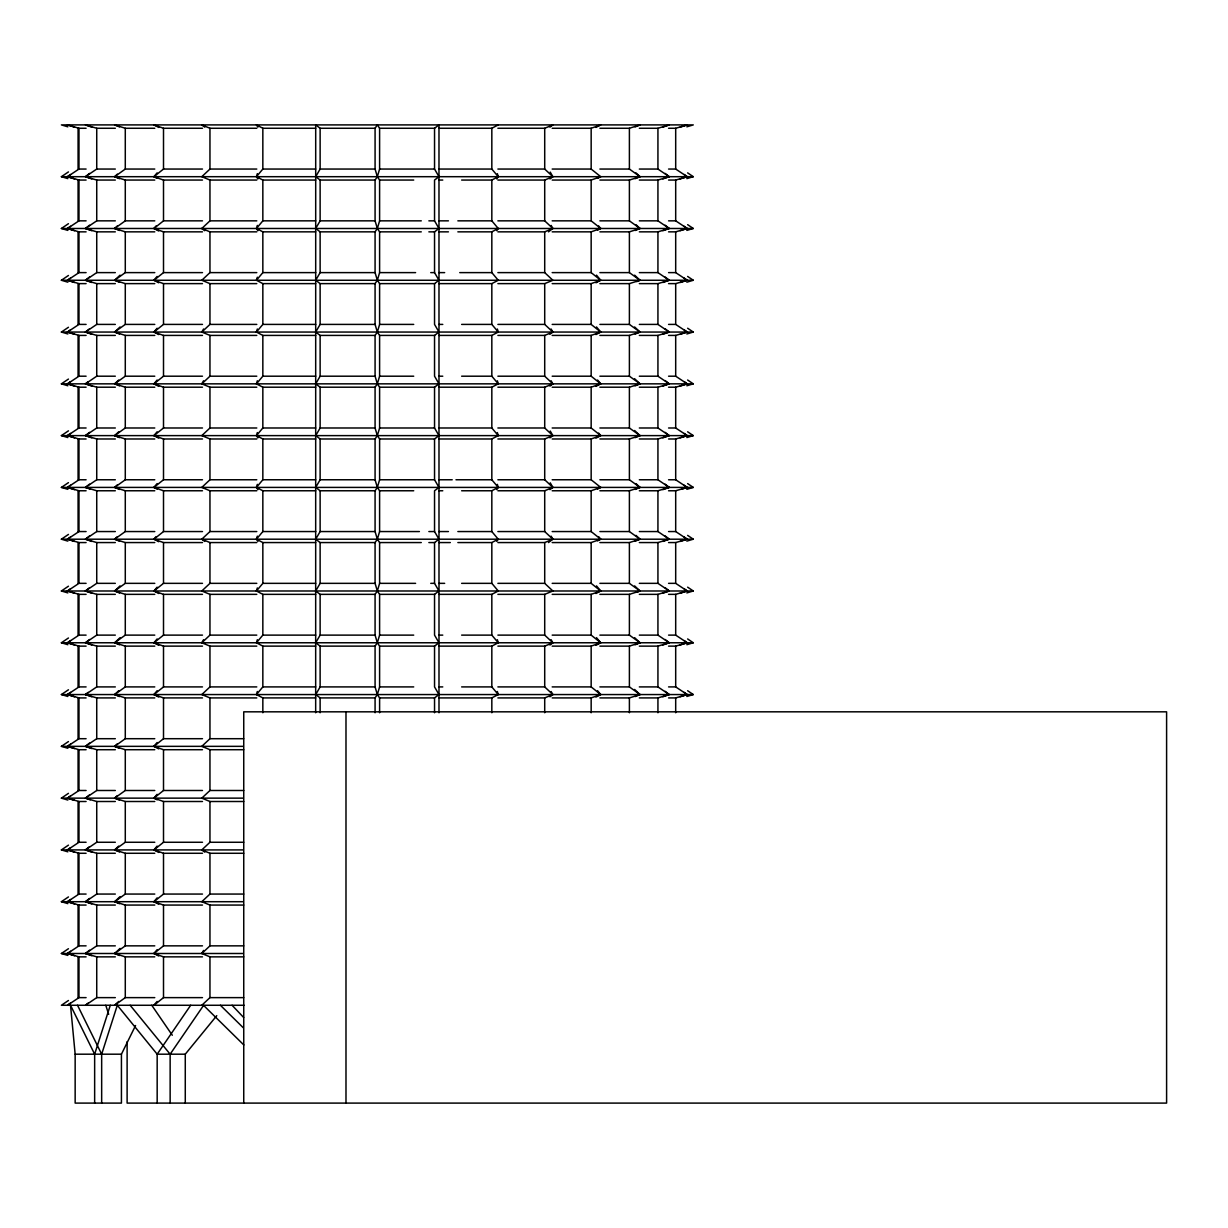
<?xml version="1.0" encoding="UTF-8"?>
<svg xmlns="http://www.w3.org/2000/svg" width="1228" height="1228" viewBox="0 0 1228 1228"><rect width="100%" height="100%" fill="white"/><g stroke="black" fill="none" stroke-linecap="round" stroke-linejoin="round"><path stroke-width="1.5" d="M94.648 1103.097L94.648 1054.192L70.518 1005.271L75.154 1054.192L75.154 1103.097L121.434 1103.097L121.434 1054.192L135.571 1025.518M185.274 1103.097L185.274 1054.192L216.773 1015.648M379.606 712.747L379.606 697.918L377.334 694.557L375.077 686.912L375.077 646.128L377.334 642.766L379.606 635.122L379.606 594.352L377.334 590.99L375.077 583.346L375.077 542.561L377.334 539.199L379.606 531.555L379.606 490.77L377.334 487.409L375.077 479.764L375.077 438.979L377.334 435.618L379.606 427.989L379.606 387.204L377.334 383.842L375.077 376.198L375.077 335.413L377.334 332.051L379.606 324.407L379.606 283.622L377.334 280.26L375.077 272.616L375.077 231.846L377.334 228.485L379.606 220.84L379.606 180.055L377.334 176.694L375.077 169.05L375.077 128.265L377.334 124.903L379.606 128.265L434.543 128.265L438.979 124.903L438.995 712.747M315.673 712.747L315.703 124.903L320.124 128.265L375.077 128.265M257.327 173.639L256.437 176.694L257.911 178.935M257.327 225.415L256.437 228.485L257.911 230.726M315.673 283.622L262.838 283.622L256.437 280.26L257.327 277.206M315.673 335.413L262.838 335.413L256.437 332.051L257.327 328.997M315.673 387.204L262.838 387.204L256.437 383.842L257.327 380.787M257.327 432.563L256.437 435.618L257.911 437.859M257.327 484.354L256.437 487.409L257.911 489.65M257.327 536.145L256.437 539.199L257.911 541.441M315.673 594.352L262.838 594.352L256.437 590.99L257.327 587.92M315.673 646.128L262.838 646.128L256.437 642.766L257.327 639.711M315.673 697.918L262.838 697.918L256.437 694.557L257.327 691.502M379.606 128.265L379.606 169.05L377.334 176.694L375.077 180.055L375.077 220.84L377.334 228.485L379.606 231.846L379.606 272.616L377.334 280.26L375.077 283.622L375.077 324.407L377.334 332.051L379.606 335.413L379.606 376.198L377.334 383.842L375.077 387.204L375.077 427.989L377.334 435.618L379.606 438.979L379.606 479.764L377.334 487.409L375.077 490.77L375.077 531.555L377.334 539.199L379.606 542.561L379.606 583.346L377.334 590.99L375.077 594.352L375.077 635.122L377.334 642.766L379.606 646.128L379.606 686.912L377.334 694.557L375.077 697.918L375.077 712.747M94.648 1054.192L110.29 1005.271M101.663 1103.097L101.663 1054.192L117.305 1005.271L157.169 1054.192L157.169 1103.097M256.79 335.413L209.957 335.413L201.806 332.051L203.572 328.997M256.79 387.204L209.957 387.204L201.806 383.842L203.572 380.787M256.79 646.128L209.957 646.128L201.806 642.766L203.572 639.711M243.681 956.858L209.957 956.858L201.806 953.496L203.572 950.441M320.124 128.265L320.124 169.05L315.703 176.694L320.124 180.055L375.077 180.055M320.124 180.055L320.124 220.84L315.703 228.485L320.124 231.846L375.077 231.846M320.124 231.846L320.124 272.616L315.703 280.26L320.124 283.622L375.077 283.622M320.124 283.622L320.124 324.407L315.703 332.051L320.124 335.413L375.077 335.413M320.124 335.413L320.124 376.198L315.703 383.842L320.124 387.204L375.077 387.204M320.124 387.204L320.124 427.989L315.703 435.618L320.124 438.979L375.077 438.979M320.124 438.979L320.124 479.764L315.703 487.409L320.124 490.77L375.077 490.77M320.124 490.77L320.124 531.555L315.703 539.199L320.124 542.561L375.077 542.561M320.124 542.561L320.124 583.346L315.703 590.99L320.124 594.352L375.077 594.352M320.124 594.352L320.124 635.122L315.703 642.766L320.124 646.128L375.077 646.128M320.124 646.128L320.124 686.912L315.703 694.557L320.124 697.918L375.077 697.918M496.757 178.935L498.246 176.694L497.355 173.639M496.757 230.726L498.246 228.485L491.829 220.84L491.829 180.055L498.246 176.694L491.829 169.05L491.829 128.265L498.246 124.903M496.757 489.65L498.246 487.409L497.355 484.354M496.757 541.441L498.246 539.199L491.829 531.555L491.829 490.77L498.246 487.409L491.829 479.764L491.829 438.979L498.246 435.618L497.355 432.563M190.678 1005.271L157.169 1054.192L185.274 1054.192M170.139 1103.097L170.139 1054.192L203.648 1005.271M157.123 172.872L153.93 176.694L157.123 178.367M156.063 225.937L153.93 228.485L158.719 231.002M157.123 276.438L153.93 280.26L158.719 282.793M157.123 328.229L153.93 332.051L158.719 334.569M157.123 380.02L153.93 383.842L158.719 386.359M157.123 431.796L153.93 435.618L158.719 438.15M157.123 483.586L153.93 487.409L157.123 489.097M156.063 536.651L153.93 539.199L158.719 541.717M157.123 587.168L153.93 590.99L158.719 593.508M157.123 638.944L153.93 642.766L158.719 645.299M157.123 690.735L153.93 694.557L158.719 697.074M157.123 742.526L153.93 746.348L158.719 748.865M157.123 794.316L153.93 798.139L157.123 799.812M157.123 846.092L153.93 849.914L158.719 852.432M157.123 897.883L153.93 901.705L158.719 904.222M157.123 949.674L153.93 953.496L158.719 956.013M157.123 1001.449L153.93 1005.271L163.508 997.627L202.482 997.627M257.911 127.144L256.437 124.903L262.838 128.265L262.838 169.05L256.437 176.694L262.838 180.055L315.673 180.055M262.838 180.055L262.838 220.84L256.437 228.485L262.838 231.846L315.673 231.846M256.437 280.26L262.838 272.616L262.838 231.846M256.437 332.051L262.838 324.407L262.838 283.622M256.437 383.842L262.838 376.198L262.838 335.413M262.838 387.204L262.838 427.989L256.437 435.618L262.838 438.979L315.673 438.979M262.838 438.979L262.838 479.764L256.437 487.409L262.838 490.77L315.673 490.77M262.838 490.77L262.838 531.555L256.437 539.199L262.838 542.561L315.673 542.561M256.437 590.99L262.838 583.346L262.838 542.561M256.437 642.766L262.838 635.122L262.838 594.352M256.437 694.557L262.838 686.912L262.838 646.128M117.351 174.146L114.649 176.694L119.515 178.705M117.351 225.937L114.649 228.485L119.515 230.496M120.052 275.164L114.649 280.26L119.515 282.286M120.052 326.955L114.649 332.051L119.515 334.062M118.702 380.02L114.649 383.842L119.515 385.853M118.702 431.796L114.649 435.618L119.515 437.644M117.351 484.86L114.649 487.409L119.515 489.435M117.351 536.651L114.649 539.199L119.515 541.21M120.052 585.894L114.649 590.99L119.515 593.001M120.052 637.67L114.649 642.766L119.515 644.792M118.702 690.735L114.649 694.557L119.515 696.568M117.351 743.8L114.649 746.348L119.515 748.359M117.351 795.59L114.649 798.139L119.515 800.149M118.702 846.092L114.649 849.914L119.515 851.94M120.052 896.609L114.649 901.705L119.515 903.716M120.052 948.4L114.649 953.496L119.515 955.507M118.702 1001.449L114.649 1005.271L125.287 997.627L154.774 997.627M256.79 169.05L209.957 169.05L201.806 176.694L209.957 180.055L256.79 180.055M204.738 230.726L201.806 228.485L209.957 220.84L256.79 220.84M256.79 272.616L209.957 272.616L201.806 280.26L209.957 283.622L256.79 283.622M201.806 332.051L209.957 324.407L256.79 324.407M201.806 383.842L209.957 376.198L256.79 376.198M256.79 427.989L209.957 427.989L201.806 435.618L209.957 438.979L256.79 438.979M256.79 479.764L209.957 479.764L201.806 487.409L209.957 490.77L256.79 490.77M204.738 541.441L201.806 539.199L209.957 531.555L256.79 531.555M256.79 583.346L209.957 583.346L201.806 590.99L209.957 594.352L256.79 594.352M201.806 642.766L209.957 635.122L256.79 635.122M256.79 686.912L209.957 686.912L201.806 694.557L209.957 697.918L256.79 697.918M243.681 738.703L209.957 738.703L201.806 746.348L209.957 749.709L243.681 749.709M243.681 790.494L209.957 790.494L201.806 798.139L209.957 801.5L243.681 801.5M204.738 852.155L201.806 849.914L209.957 842.27L243.681 842.27M243.681 894.061L209.957 894.061L201.806 901.705L209.957 905.067L243.681 905.067M201.806 953.496L209.957 945.852L243.681 945.852M201.806 1005.271L209.957 997.627L243.681 997.627M89.537 173.409L85.453 176.694L91.824 178.935M89.537 225.2L85.453 228.485L91.824 230.726M89.537 276.991L85.453 280.26L91.824 282.501M89.537 328.782L85.453 332.051L91.824 334.292M88.186 381.647L85.453 383.842L91.824 386.083M89.537 432.348L85.453 435.618L91.824 437.859M89.537 484.139L85.453 487.409L90.227 489.097M89.537 535.915L85.453 539.199L91.824 541.441M89.537 587.705L85.453 590.99L91.824 593.231M89.537 639.496L85.453 642.766L91.824 645.007M88.186 692.377L85.453 694.557L91.824 696.798M89.537 743.063L85.453 746.348L91.824 748.589M89.537 794.854L85.453 798.139L90.227 799.812M89.537 846.645L85.453 849.914L91.824 852.155M89.537 898.435L85.453 901.705L91.824 903.946M89.537 950.211L85.453 953.496L91.824 955.737M88.186 1003.092L85.453 1005.271L96.736 997.627L115.325 997.627M202.482 169.05L163.508 169.05L153.93 176.694L163.508 180.055L202.482 180.055M202.482 220.84L163.508 220.84L153.93 228.485L163.508 231.846L202.482 231.846M202.482 272.616L163.508 272.616L153.93 280.26L163.508 283.622L202.482 283.622M202.482 324.407L163.508 324.407L153.93 332.051L163.508 335.413L202.482 335.413M202.482 376.198L163.508 376.198L153.93 383.842L163.508 387.204L202.482 387.204M202.482 427.989L163.508 427.989L153.93 435.618L163.508 438.979L202.482 438.979M202.482 479.764L163.508 479.764L153.93 487.409L163.508 490.77L202.482 490.77M202.482 531.555L163.508 531.555L153.93 539.199L163.508 542.561L202.482 542.561M202.482 583.346L163.508 583.346L153.93 590.99L163.508 594.352L202.482 594.352M202.482 635.122L163.508 635.122L153.93 642.766L163.508 646.128L202.482 646.128M202.482 686.912L163.508 686.912L153.93 694.557L163.508 697.918L202.482 697.918M202.482 738.703L163.508 738.703L153.93 746.348L163.508 749.709L202.482 749.709M202.482 790.494L163.508 790.494L153.93 798.139L163.508 801.5L202.482 801.5M202.482 842.27L163.508 842.27L153.93 849.914L163.508 853.276L202.482 853.276M202.482 894.061L163.508 894.061L153.93 901.705L163.508 905.067L202.482 905.067M202.482 945.852L163.508 945.852L153.93 953.496L163.508 956.858L202.482 956.858M549.944 127.144L552.861 124.903L544.71 128.265L497.893 128.265M549.944 178.935L552.861 176.694L550.236 172.104M548.486 231.846L552.861 228.485L551.111 225.415M549.944 334.292L552.861 332.051L551.111 328.997M549.944 386.083L552.861 383.842L551.111 380.787M549.944 437.859L552.861 435.618L550.236 431.043M549.944 489.65L552.861 487.409L550.236 482.819M548.486 542.561L552.861 539.199L551.111 536.145M549.944 645.007L552.861 642.766L551.111 639.711M549.944 696.798L552.861 694.557L551.111 691.502M428.864 231.846L434.543 231.846L438.979 228.485L434.543 220.84L434.543 180.055L438.979 176.694L434.543 169.05L434.543 128.265M379.606 283.622L434.543 283.622L438.979 280.26L434.543 272.616L434.543 231.846M379.606 335.413L434.543 335.413L438.979 332.051L434.543 324.407L434.543 283.622M379.606 387.204L434.543 387.204L438.979 383.842L434.543 376.198L434.543 335.413M379.606 438.979L434.543 438.979L438.979 435.618L434.543 427.989L434.543 387.204M428.864 542.561L434.543 542.561L438.979 539.199L434.543 531.555L434.543 490.77L438.979 487.409L434.543 479.764L434.543 438.979M379.606 594.352L434.543 594.352L438.979 590.99L434.543 583.346L434.543 542.561M379.606 646.128L434.543 646.128L438.979 642.766L434.543 635.122L434.543 594.352M379.606 697.918L434.543 697.918L438.979 694.557L434.543 686.912L434.543 646.128M70.503 174.499L67.463 176.694L74.555 178.935M154.774 169.05L125.287 169.05L114.649 176.694L125.287 180.055L154.774 180.055M70.503 226.29L67.463 228.485L74.555 230.726M154.774 220.84L125.287 220.84L114.649 228.485L125.287 231.846L154.774 231.846M70.503 278.081L67.463 280.26L74.555 282.501M154.774 272.616L125.287 272.616L114.649 280.26L125.287 283.622L154.774 283.622M70.503 329.871L67.463 332.051L74.555 334.292M154.774 324.407L125.287 324.407L114.649 332.051L125.287 335.413L154.774 335.413M70.503 381.647L67.463 383.842L74.555 386.083M154.774 376.198L125.287 376.198L114.649 383.842L125.287 387.204L154.774 387.204M70.503 433.438L67.463 435.618L74.555 437.859M154.774 427.989L125.287 427.989L114.649 435.618L125.287 438.979L154.774 438.979M70.503 485.229L67.463 487.409L74.555 489.65M154.774 479.764L125.287 479.764L114.649 487.409L125.287 490.77L154.774 490.77M70.503 537.02L67.463 539.199L74.555 541.441M154.774 531.555L125.287 531.555L114.649 539.199L125.287 542.561L154.774 542.561M70.503 588.795L67.463 590.99L74.555 593.231M154.774 583.346L125.287 583.346L114.649 590.99L125.287 594.352L154.774 594.352M70.503 640.586L67.463 642.766L74.555 645.007M154.774 635.122L125.287 635.122L114.649 642.766L125.287 646.128L154.774 646.128M70.503 692.377L67.463 694.557L74.555 696.798M154.774 686.912L125.287 686.912L114.649 694.557L125.287 697.918L154.774 697.918M70.503 744.153L67.463 746.348L74.555 748.589M154.774 738.703L125.287 738.703L114.649 746.348L125.287 749.709L154.774 749.709M70.503 795.944L67.463 798.139L74.555 800.38M154.774 790.494L125.287 790.494L114.649 798.139L125.287 801.5L154.774 801.5M70.503 847.734L67.463 849.914L74.555 852.155M154.774 842.27L125.287 842.27L114.649 849.914L125.287 853.276L154.774 853.276M70.503 899.525L67.463 901.705L74.555 903.946M154.774 894.061L125.287 894.061L114.649 901.705L125.287 905.067L154.774 905.067M70.503 951.301L67.463 953.496L74.555 955.737M154.774 945.852L125.287 945.852L114.649 953.496L125.287 956.858L154.774 956.858M70.503 1003.092L67.463 1005.271L78.976 997.627L86.098 997.627M67.847 178.613L61.4 176.694L68.446 171.92M115.325 169.05L96.736 169.05L85.453 176.694L96.736 180.055L115.325 180.055M67.847 230.403L61.4 228.485L68.446 223.696M115.325 220.84L96.736 220.84L85.453 228.485L96.736 231.846L115.325 231.846M67.847 282.179L61.4 280.26L68.446 275.486M115.325 272.616L96.736 272.616L85.453 280.26L96.736 283.622L115.325 283.622M67.847 333.97L61.4 332.051L68.446 327.277M115.325 324.407L96.736 324.407L85.453 332.051L96.736 335.413L115.325 335.413M67.847 385.761L61.4 383.842L68.446 379.068M115.325 376.198L96.736 376.198L85.453 383.842L96.736 387.204L115.325 387.204M67.847 437.552L61.4 435.618L68.446 430.844M115.325 427.989L96.736 427.989L85.453 435.618L96.736 438.979L115.325 438.979M67.847 489.327L61.4 487.409L68.446 482.635M115.325 479.764L96.736 479.764L85.453 487.409L96.736 490.77L115.325 490.77M67.847 541.118L61.4 539.199L68.446 534.426M115.325 531.555L96.736 531.555L85.453 539.199L96.736 542.561L115.325 542.561M67.847 592.909L61.4 590.99L68.446 586.201M115.325 583.346L96.736 583.346L85.453 590.99L96.736 594.352L115.325 594.352M67.847 644.7L61.4 642.766L68.446 637.992M115.325 635.122L96.736 635.122L85.453 642.766L96.736 646.128L115.325 646.128M67.847 696.476L61.4 694.557L68.446 689.783M115.325 686.912L96.736 686.912L85.453 694.557L96.736 697.918L115.325 697.918M67.847 748.266L61.4 746.348L68.446 741.574M115.325 738.703L96.736 738.703L85.453 746.348L96.736 749.709L115.325 749.709M67.847 800.057L61.4 798.139L68.446 793.349M115.325 790.494L96.736 790.494L85.453 798.139L96.736 801.5L115.325 801.5M67.847 851.833L61.4 849.914L68.446 845.14M115.325 842.27L96.736 842.27L85.453 849.914L96.736 853.276L115.325 853.276M67.847 903.624L61.4 901.705L68.446 896.931M115.325 894.061L96.736 894.061L85.453 901.705L96.736 905.067L115.325 905.067M67.847 955.415L61.4 953.496L68.446 948.722M115.325 945.852L96.736 945.852L85.453 953.496L96.736 956.858L115.325 956.858M68.446 1000.498L61.4 1005.271L244.065 1005.271M86.098 169.05L78.976 169.05L67.463 176.694L78.976 180.055L86.098 180.055M86.098 220.84L78.976 220.84L67.463 228.485L78.976 231.846L86.098 231.846M86.098 272.616L78.976 272.616L67.463 280.26L78.976 283.622L86.098 283.622M86.098 324.407L78.976 324.407L67.463 332.051L78.976 335.413L86.098 335.413M86.098 376.198L78.976 376.198L67.463 383.842L78.976 387.204L86.098 387.204M86.098 427.989L78.976 427.989L67.463 435.618L78.976 438.979L86.098 438.979M86.098 479.764L78.976 479.764L67.463 487.409L78.976 490.77L86.098 490.77M86.098 531.555L78.976 531.555L67.463 539.199L78.976 542.561L86.098 542.561M86.098 583.346L78.976 583.346L67.463 590.99L78.976 594.352L86.098 594.352M86.098 635.122L78.976 635.122L67.463 642.766L78.976 646.128L86.098 646.128M86.098 686.912L78.976 686.912L67.463 694.557L78.976 697.918L86.098 697.918M86.098 738.703L78.976 738.703L67.463 746.348L78.976 749.709L86.098 749.709M86.098 790.494L78.976 790.494L67.463 798.139L78.976 801.5L86.098 801.5M86.098 842.27L78.976 842.27L67.463 849.914L78.976 853.276L86.098 853.276M86.098 894.061L78.976 894.061L67.463 901.705L78.976 905.067L86.098 905.067M86.098 945.852L78.976 945.852L67.463 953.496L78.976 956.858L86.098 956.858M595.964 127.42L600.738 124.903L591.159 128.265L552.186 128.265M597.545 178.367L600.738 176.694L591.159 169.05L552.186 169.05M597.545 230.158L600.738 228.485L598.619 225.937M595.964 282.793L600.738 280.26L596.486 275.164M595.964 334.569L600.738 332.051L596.486 326.955M595.964 386.359L600.738 383.842L597.545 380.02M595.964 438.15L600.738 435.618L598.619 433.07M597.545 489.097L600.738 487.409L591.159 479.764L552.186 479.764M597.545 540.873L600.738 539.199L598.619 536.651M595.964 593.508L600.738 590.99L596.486 585.894M595.964 645.299L600.738 642.766L596.486 637.67M595.964 697.074L600.738 694.557L597.545 690.735M457.86 231.846L491.829 231.846L498.246 228.485M438.995 283.622L491.829 283.622L498.246 280.26L491.829 272.616L491.829 231.846M438.995 335.413L491.829 335.413L498.246 332.051L497.355 328.997M438.995 387.204L491.829 387.204L498.246 383.842L497.355 380.787M457.86 542.561L491.829 542.561L498.246 539.199M438.995 594.352L491.829 594.352L498.246 590.99L491.829 583.346L491.829 542.561M438.995 646.128L491.829 646.128L498.246 642.766L497.355 639.711M438.995 697.918L491.829 697.918L498.246 694.557L497.355 691.502M635.152 126.914L640.034 124.903L629.396 128.265L599.893 128.265M497.893 180.055L544.71 180.055L552.861 176.694L544.71 169.05L497.893 169.05M635.152 178.705L640.034 176.694L635.966 172.872M497.893 231.846L544.71 231.846L552.861 228.485L544.71 220.84L497.893 220.84M635.152 230.496L640.034 228.485L635.966 224.663M497.893 283.622L544.71 283.622L552.861 280.26L544.71 272.616L497.893 272.616M636.779 281.611L640.034 280.26L634.615 275.164M497.893 335.413L544.71 335.413L552.861 332.051L544.71 324.407L497.893 324.407M635.152 334.062L640.034 332.051L634.615 326.955M497.893 387.204L544.71 387.204L552.861 383.842L544.71 376.198L497.893 376.198M635.152 385.853L640.034 383.842L634.615 378.746M497.893 438.979L544.71 438.979L552.861 435.618L544.71 427.989L497.893 427.989M635.152 437.644L640.034 435.618L634.615 430.521M497.893 490.77L544.71 490.77L552.861 487.409L544.71 479.764L497.893 479.764M635.152 489.435L640.034 487.409L635.966 483.586M497.893 542.561L544.71 542.561L552.861 539.199L544.71 531.555L497.893 531.555M635.152 541.21L640.034 539.199L635.966 535.377M497.893 594.352L544.71 594.352L552.861 590.99L544.71 583.346L497.893 583.346M636.779 592.326L640.034 590.99L634.615 585.894M497.893 646.128L544.71 646.128L552.861 642.766L544.71 635.122L497.893 635.122M635.152 644.792L640.034 642.766L634.615 637.67M497.893 697.918L544.71 697.918L552.861 694.557L544.71 686.912L497.893 686.912M635.152 696.568L640.034 694.557L634.615 689.461M662.859 127.144L669.229 124.903L657.932 128.265L639.343 128.265M662.859 178.935L669.229 176.694L665.131 173.409M662.859 230.726L669.229 228.485L665.131 225.2M662.859 282.501L669.229 280.26L665.131 276.991M662.859 334.292L669.229 332.051L665.131 328.782M662.859 386.083L669.229 383.842L665.131 380.557M662.859 437.859L669.229 435.618L665.131 432.348M662.859 489.65L669.229 487.409L665.131 484.139M662.859 541.441L669.229 539.199L665.131 535.915M662.859 593.231L669.229 590.99L665.131 587.705M662.859 645.007L669.229 642.766L665.131 639.496M662.859 696.798L669.229 694.557L665.131 691.287M552.186 180.055L591.159 180.055L600.738 176.694M552.186 231.846L591.159 231.846L600.738 228.485L591.159 220.84L552.186 220.84M552.186 283.622L591.159 283.622L600.738 280.26L591.159 272.616L552.186 272.616M552.186 335.413L591.159 335.413L600.738 332.051L591.159 324.407L552.186 324.407M552.186 387.204L591.159 387.204L600.738 383.842L591.159 376.198L552.186 376.198M552.186 438.979L591.159 438.979L600.738 435.618L591.159 427.989L552.186 427.989M552.186 490.77L591.159 490.77L600.738 487.409M552.186 542.561L591.159 542.561L600.738 539.199L591.159 531.555L552.186 531.555M552.186 594.352L591.159 594.352L600.738 590.99L591.159 583.346L552.186 583.346M552.186 646.128L591.159 646.128L600.738 642.766L591.159 635.122L552.186 635.122M552.186 697.918L591.159 697.918L600.738 694.557L591.159 686.912L552.186 686.912M680.128 127.144L687.204 124.903L675.692 128.265L668.569 128.265M599.893 180.055L629.396 180.055L640.034 176.694L629.396 169.05L599.893 169.05M680.128 178.935L687.204 176.694L684.165 174.499M599.893 231.846L629.396 231.846L640.034 228.485L629.396 220.84L599.893 220.84M680.128 230.726L687.204 228.485L684.165 226.29M599.893 283.622L629.396 283.622L640.034 280.26L629.396 272.616L599.893 272.616M680.128 282.501L687.204 280.26L684.165 278.081M599.893 335.413L629.396 335.413L640.034 332.051L629.396 324.407L599.893 324.407M680.128 334.292L687.204 332.051L684.165 329.871M599.893 387.204L629.396 387.204L640.034 383.842L629.396 376.198L599.893 376.198M680.128 386.083L687.204 383.842L684.165 381.647M599.893 438.979L629.396 438.979L640.034 435.618L629.396 427.989L599.893 427.989M680.128 437.859L687.204 435.618L684.165 433.438M599.893 490.77L629.396 490.77L640.034 487.409L629.396 479.764L599.893 479.764M681.893 489.097L687.204 487.409L684.165 485.229M599.893 542.561L629.396 542.561L640.034 539.199L629.396 531.555L599.893 531.555M680.128 541.441L687.204 539.199L684.165 537.02M599.893 594.352L629.396 594.352L640.034 590.99L629.396 583.346L599.893 583.346M680.128 593.231L687.204 590.99L684.165 588.795M599.893 646.128L629.396 646.128L640.034 642.766L629.396 635.122L599.893 635.122M680.128 645.007L687.204 642.766L684.165 640.586M599.893 697.918L629.396 697.918L640.034 694.557L629.396 686.912L599.893 686.912M680.128 696.798L687.204 694.557L684.165 692.377M686.836 126.822L693.283 124.903L61.4 124.903L67.847 126.822M639.343 180.055L657.932 180.055L669.229 176.694L657.932 169.05L639.343 169.05M686.836 178.613L693.283 176.694L687.634 172.872M639.343 231.846L657.932 231.846L669.229 228.485L657.932 220.84L639.343 220.84M686.836 230.403L693.283 228.485L687.634 224.663M639.343 283.622L657.932 283.622L669.229 280.26L657.932 272.616L639.343 272.616M686.836 282.179L693.283 280.26L687.634 276.438M639.343 335.413L657.932 335.413L669.229 332.051L657.932 324.407L639.343 324.407M686.836 333.97L693.283 332.051L687.634 328.229M639.343 387.204L657.932 387.204L669.229 383.842L657.932 376.198L639.343 376.198M686.836 385.761L693.283 383.842L687.634 380.02M639.343 438.979L657.932 438.979L669.229 435.618L657.932 427.989L639.343 427.989M686.836 437.552L693.283 435.618L687.634 431.796M639.343 490.77L657.932 490.77L669.229 487.409L657.932 479.764L639.343 479.764M686.836 489.327L693.283 487.409L687.634 483.586M639.343 542.561L657.932 542.561L669.229 539.199L657.932 531.555L639.343 531.555M686.836 541.118L693.283 539.199L687.634 535.377M639.343 594.352L657.932 594.352L669.229 590.99L657.932 583.346L639.343 583.346M686.836 592.909L693.283 590.99L687.634 587.168M639.343 646.128L657.932 646.128L669.229 642.766L657.932 635.122L639.343 635.122M686.836 644.7L693.283 642.766L687.634 638.944M639.343 697.918L657.932 697.918L669.229 694.557L657.932 686.912L639.343 686.912M686.836 696.476L693.283 694.557L687.634 690.735M668.569 180.055L675.692 180.055L687.204 176.694L675.692 169.05L668.569 169.05M668.569 231.846L675.692 231.846L687.204 228.485L675.692 220.84L668.569 220.84M668.569 283.622L675.692 283.622L687.204 280.26L675.692 272.616L668.569 272.616M668.569 335.413L675.692 335.413L687.204 332.051L675.692 324.407L668.569 324.407M668.569 387.204L675.692 387.204L687.204 383.842L675.692 376.198L668.569 376.198M668.569 438.979L675.692 438.979L687.204 435.618L675.692 427.989L668.569 427.989M668.569 490.77L675.692 490.77L687.204 487.409L675.692 479.764L668.569 479.764M668.569 542.561L675.692 542.561L687.204 539.199L675.692 531.555L668.569 531.555M668.569 594.352L675.692 594.352L687.204 590.99L675.692 583.346L668.569 583.346M668.569 646.128L675.692 646.128L687.204 642.766L675.692 635.122L668.569 635.122M668.569 697.918L675.692 697.918L687.204 694.557L675.692 686.912L668.569 686.912M74.555 127.144L67.463 124.903L78.976 128.265L86.098 128.265M91.824 127.144L85.453 124.903L96.736 128.265L115.325 128.265M119.515 126.914L114.649 124.903L125.287 128.265L154.774 128.265M158.719 127.42L153.93 124.903L163.508 128.265L202.482 128.265M204.738 127.144L201.806 124.903L209.957 128.265L256.79 128.265M262.838 128.265L315.673 128.265M438.995 128.265L491.829 128.265M262.838 169.05L315.673 169.05M320.124 169.05L375.077 169.05M379.606 169.05L434.543 169.05M438.995 169.05L491.829 169.05M61.4 176.694L693.283 176.694M379.606 180.055L413.713 180.055M438.995 180.055L442.771 180.055M461.636 180.055L491.829 180.055M262.838 220.84L315.673 220.84M320.124 220.84L375.077 220.84M379.606 220.84L421.281 220.84M428.864 220.84L434.543 220.84M438.995 220.84L448.435 220.84M457.86 220.84L491.829 220.84M61.4 228.485L693.283 228.485M201.806 228.485L209.957 231.846L256.79 231.846M379.606 231.846L421.281 231.846M438.995 231.846L448.435 231.846M262.838 272.616L315.673 272.616M320.124 272.616L375.077 272.616M379.606 272.616L415.601 272.616M430.752 272.616L434.543 272.616M438.995 272.616L444.659 272.616M459.748 272.616L491.829 272.616M61.4 280.26L693.283 280.26M262.838 324.407L315.673 324.407M320.124 324.407L375.077 324.407M379.606 324.407L413.713 324.407M438.995 324.407L442.771 324.407M461.636 324.407L491.829 324.407L498.246 332.051M61.4 332.051L693.283 332.051M262.838 376.198L315.673 376.198M320.124 376.198L375.077 376.198M379.606 376.198L413.713 376.198M438.995 376.198L442.771 376.198M461.636 376.198L491.829 376.198L498.246 383.842M61.4 383.842L693.283 383.842M262.838 427.989L315.673 427.989M320.124 427.989L375.077 427.989M379.606 427.989L434.543 427.989M438.995 427.989L491.829 427.989L498.246 435.618M61.4 435.618L693.283 435.618M438.995 438.979L491.829 438.979M262.838 479.764L315.673 479.764M320.124 479.764L375.077 479.764M379.606 479.764L434.543 479.764M438.995 479.764L452.211 479.764M455.987 479.764L491.829 479.764M61.4 487.409L693.283 487.409M379.606 490.77L413.713 490.77M438.995 490.77L442.771 490.77M461.636 490.77L491.829 490.77M262.838 531.555L315.673 531.555M320.124 531.555L375.077 531.555M379.606 531.555L419.393 531.555M428.864 531.555L434.543 531.555M438.995 531.555L448.435 531.555M457.86 531.555L491.829 531.555M61.4 539.199L693.283 539.199M201.806 539.199L209.957 542.561L256.79 542.561M379.606 542.561L421.281 542.561M438.995 542.561L450.323 542.561M262.838 583.346L315.673 583.346M320.124 583.346L375.077 583.346M379.606 583.346L415.601 583.346M430.752 583.346L434.543 583.346M438.995 583.346L444.659 583.346M461.636 583.346L491.829 583.346M61.4 590.99L693.283 590.99M262.838 635.122L315.673 635.122M320.124 635.122L375.077 635.122M379.606 635.122L413.713 635.122M438.995 635.122L442.771 635.122M461.636 635.122L491.829 635.122L498.246 642.766M61.4 642.766L693.283 642.766M262.838 686.912L315.673 686.912M320.124 686.912L375.077 686.912M379.606 686.912L413.713 686.912M438.995 686.912L442.771 686.912M461.636 686.912L491.829 686.912L498.246 694.557M61.4 694.557L693.283 694.557M61.4 746.348L243.251 746.348M61.4 798.139L243.251 798.139M61.4 849.914L243.251 849.914M201.806 849.914L209.957 853.276L243.681 853.276M61.4 901.705L243.251 901.705M61.4 953.496L243.251 953.496M75.154 1054.192L121.434 1054.192M220.395 1005.271L243.267 1027.744M203.464 1005.271L243.804 1044.936M232.092 1005.271L243.666 1017.505M130.153 1005.271L170.139 1054.192M151.765 1005.271L172.304 1035.25M77.533 1005.271L101.663 1054.192M105.777 1005.271L108.678 1014.328M675.692 128.265L675.692 169.05M675.692 180.055L675.692 220.84M675.692 231.846L675.692 272.616M675.692 283.622L675.692 324.407M675.692 335.413L675.692 376.198M675.692 387.204L675.692 427.989M675.692 438.979L675.692 479.764M675.692 490.77L675.692 531.555M675.692 542.561L675.692 583.346M675.692 594.352L675.692 635.122M675.692 646.128L675.692 686.912M675.692 697.918L675.692 712.747M657.932 128.265L657.932 169.05M657.932 180.055L657.932 220.84M657.932 231.846L657.932 272.616M657.932 283.622L657.932 324.407M657.932 335.413L657.932 376.198M657.932 387.204L657.932 427.989M657.932 438.979L657.932 479.764M657.932 490.77L657.932 531.555M657.932 542.561L657.932 583.346M657.932 594.352L657.932 635.122M657.932 646.128L657.932 686.912M657.932 697.918L657.932 712.747M629.396 128.265L629.396 169.05M629.396 180.055L629.396 220.84M629.396 231.846L629.396 272.616M629.396 283.622L629.396 324.407M629.396 335.413L629.396 376.198M629.396 387.204L629.396 427.989M629.396 438.979L629.396 479.764M629.396 490.77L629.396 531.555M629.396 542.561L629.396 583.346M629.396 594.352L629.396 635.122M629.396 646.128L629.396 686.912M629.396 697.918L629.396 712.747M591.159 128.265L591.159 169.05M591.159 180.055L591.159 220.84M591.159 231.846L591.159 272.616M591.159 283.622L591.159 324.407M591.159 335.413L591.159 376.198M591.159 387.204L591.159 427.989M591.159 438.979L591.159 479.764M591.159 490.77L591.159 531.555M591.159 542.561L591.159 583.346M591.159 594.352L591.159 635.122M591.159 646.128L591.159 686.912M591.159 697.918L591.159 712.747M544.71 128.265L544.71 169.05M544.71 180.055L544.71 220.84M544.71 231.846L544.71 272.616M544.71 283.622L544.71 324.407M544.71 335.413L544.71 376.198M544.71 387.204L544.71 427.989M544.71 438.979L544.71 479.764M544.71 490.77L544.71 531.555M544.71 542.561L544.71 583.346M544.71 594.352L544.71 635.122M544.71 646.128L544.71 686.912M544.71 697.918L544.71 712.747M491.829 283.622L491.829 324.407M491.829 335.413L491.829 376.198M491.829 387.204L491.829 427.989M491.829 594.352L491.829 635.122M491.829 646.128L491.829 686.912M491.829 697.918L491.829 712.747M434.543 697.918L434.543 712.747M345.989 711.826L345.989 1103.097M320.124 697.918L320.124 712.747M262.838 697.918L262.838 712.747M243.743 1103.097L243.743 711.826L1166.6 711.826L1166.6 1103.097L127.113 1103.097L127.113 1041.712M209.957 128.265L209.957 169.05M209.957 180.055L209.957 220.84M209.957 231.846L209.957 272.616M209.957 283.622L209.957 324.407M209.957 335.413L209.957 376.198M209.957 387.204L209.957 427.989M209.957 438.979L209.957 479.764M209.957 490.77L209.957 531.555M209.957 542.561L209.957 583.346M209.957 594.352L209.957 635.122M209.957 646.128L209.957 686.912M209.957 697.918L209.957 738.703M209.957 749.709L209.957 790.494M209.957 801.5L209.957 842.27M209.957 853.276L209.957 894.061M209.957 905.067L209.957 945.852M209.957 956.858L209.957 997.627M163.508 128.265L163.508 169.05M163.508 180.055L163.508 220.84M163.508 231.846L163.508 272.616M163.508 283.622L163.508 324.407M163.508 335.413L163.508 376.198M163.508 387.204L163.508 427.989M163.508 438.979L163.508 479.764M163.508 490.77L163.508 531.555M163.508 542.561L163.508 583.346M163.508 594.352L163.508 635.122M163.508 646.128L163.508 686.912M163.508 697.918L163.508 738.703M163.508 749.709L163.508 790.494M163.508 801.5L163.508 842.27M163.508 853.276L163.508 894.061M163.508 905.067L163.508 945.852M163.508 956.858L163.508 997.627M125.287 128.265L125.287 169.05M125.287 180.055L125.287 220.84M125.287 231.846L125.287 272.616M125.287 283.622L125.287 324.407M125.287 335.413L125.287 376.198M125.287 387.204L125.287 427.989M125.287 438.979L125.287 479.764M125.287 490.77L125.287 531.555M125.287 542.561L125.287 583.346M125.287 594.352L125.287 635.122M125.287 646.128L125.287 686.912M125.287 697.918L125.287 738.703M125.287 749.709L125.287 790.494M125.287 801.5L125.287 842.27M125.287 853.276L125.287 894.061M125.287 905.067L125.287 945.852M125.287 956.858L125.287 997.627M96.736 128.265L96.736 169.05M96.736 180.055L96.736 220.84M96.736 231.846L96.736 272.616M96.736 283.622L96.736 324.407M96.736 335.413L96.736 376.198M96.736 387.204L96.736 427.989M96.736 438.979L96.736 479.764M96.736 490.77L96.736 531.555M96.736 542.561L96.736 583.346M96.736 594.352L96.736 635.122M96.736 646.128L96.736 686.912M96.736 697.918L96.736 738.703M96.736 749.709L96.736 790.494M96.736 801.5L96.736 842.27M96.736 853.276L96.736 894.061M96.736 905.067L96.736 945.852M96.736 956.858L96.736 997.627M78.976 128.265L78.976 169.05M78.976 180.055L78.976 220.84M78.976 231.846L78.976 272.616M78.976 283.622L78.976 324.407M78.976 335.413L78.976 376.198M78.976 387.204L78.976 427.989M78.976 438.979L78.976 479.764M78.976 490.77L78.976 531.555M78.976 542.561L78.976 583.346M78.976 594.352L78.976 635.122M78.976 646.128L78.976 686.912M78.976 697.918L78.976 738.703M78.976 749.709L78.976 790.494M78.976 801.5L78.976 842.27M78.976 853.276L78.976 894.061M78.976 905.067L78.976 945.852M78.976 956.858L78.976 997.627M78.085 128.265L78.085 169.05M78.085 180.055L78.085 220.84M78.085 231.846L78.085 272.616M78.085 283.622L78.085 324.407M78.085 335.413L78.085 376.198M78.085 387.204L78.085 427.989M78.085 438.979L78.085 479.764M78.085 490.77L78.085 531.555M78.085 542.561L78.085 583.346M78.085 594.352L78.085 635.122M78.085 646.128L78.085 686.912M78.085 697.918L78.085 738.703M78.085 749.709L78.085 790.494M78.085 801.5L78.085 842.27M78.085 853.276L78.085 894.061M78.085 905.067L78.085 945.852M78.085 956.858L78.085 997.627"/></g></svg>
